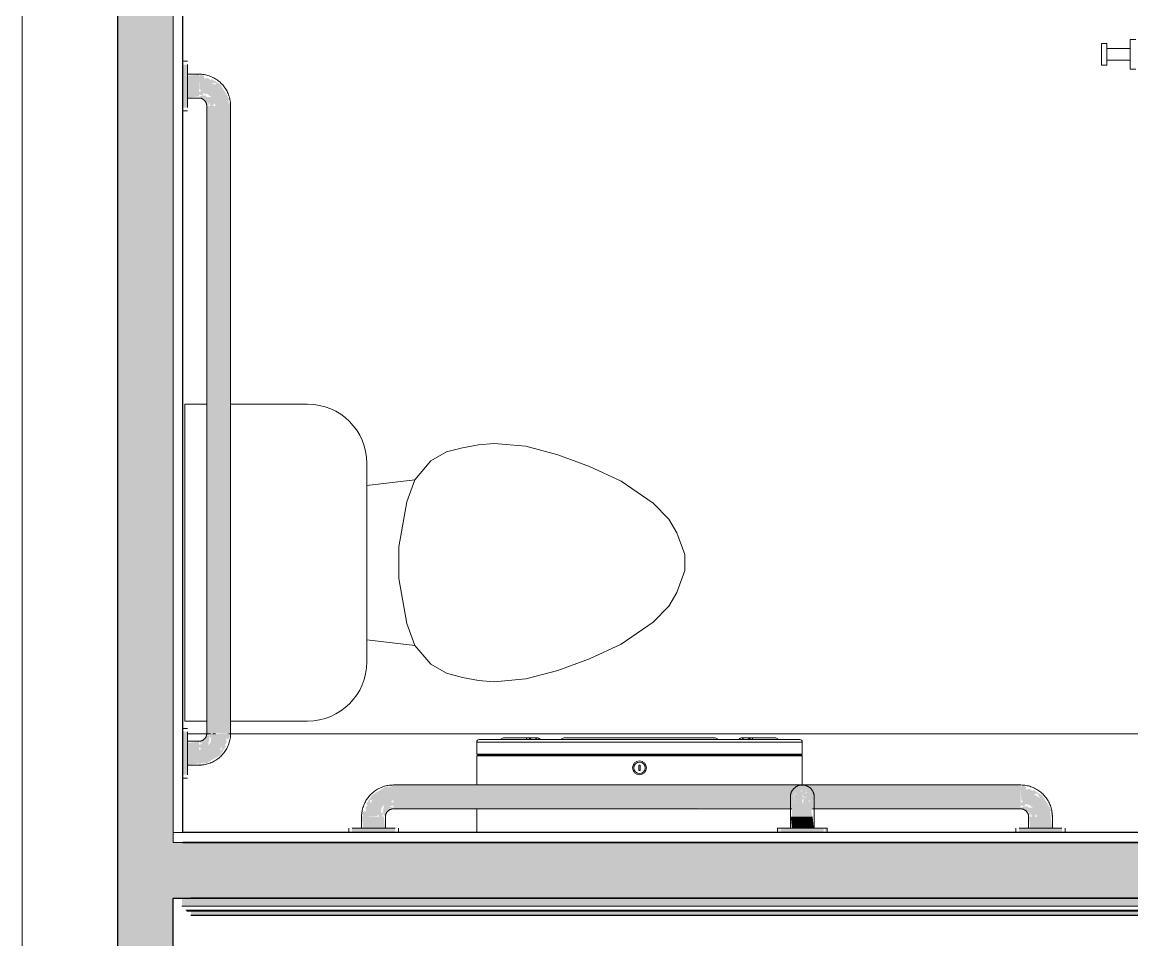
# Model space of a CAD drawing. Header units: inches. Extents: x 25369 to 33161, y -23509 to -20274.
# Drawn here: x 31441 to 31510.9, y -22698 to -22640.3 of the extents above; entities that cross this region are included whole.
import ezdxf

# ---------------------------------------------------------------- set-up
doc = ezdxf.new("R2010")
doc.units = ezdxf.units.IN
doc.header["$MEASUREMENT"] = 0
for name, color, linetype, lineweight in [('A-AREA', 32, 'Continuous', 9), ('A-FLOR', 192, 'Continuous', 9), ('A-GENM', 13, 'Continuous', 9), ('A-WALL', 113, 'Continuous', 9), ('I-WALL', 2, 'Continuous', 9), ('P-SANR-FIXT', 6, 'Continuous', 9), ('Q-SPCQ', 91, 'Continuous', 9)]:
    doc.layers.add(name, color=color, linetype=linetype, lineweight=lineweight)

# ---------------------------------------------------------------- blocks, each defined once
blk = doc.blocks.new('Toilet-Domestic-3D - Toilet-Domestic-3D-V38-Overall Floor Plan')
at = {"layer": 'P-SANR-FIXT', "color": 7}
for p, q in [((-9.976, 19.476), (9.976, 19.476)), ((-9.976, 18.101), (-9.976, 19.476)), ((9.976, 19.476), (9.976, 18.076)), ((-9.976, 11.75), (-9.976, 16.601)), ((9.976, 16.627), (9.976, 11.75)), ((6.25, 8.024), (-6.25, 8.024)), ((-4.862, 8.024), (-5.209, 5)), ((4.862, 8.024), (5.209, 5)), ((-1, 6), (-3.836, 5.5)), ((1, 6), (-1, 6)), ((3.836, 5.5), (1, 6)), ((-5.209, 5), (-6.401, 4)), ((-3.836, 5.5), (-5.209, 5)), ((5.209, 5), (3.836, 5.5)), ((6.401, 4), (5.209, 5)), ((-6.401, 4), (-6.968, 3)), ((6.968, 3), (6.401, 4)), ((-6.968, 3), (-7.236, 2)), ((7.236, 2), (6.968, 3)), ((-7.236, 2), (-7.413, 0.996)), ((7.413, 0.996), (7.236, 2)), ((-7.413, 0.996), (-7.5, 0)), ((7.5, 0), (7.413, 0.996)), ((-7.5, 0), (-7.326, -1.992)), ((7.326, -1.992), (7.5, 0)), ((-7.326, -1.992), (-6.788, -4)), ((6.788, -4), (7.326, -1.992)), ((-6.788, -4), (-6.06, -6)), ((6.06, -6), (6.788, -4)), ((-6.06, -6), (-5.127, -8)), ((5.127, -8), (6.06, -6)), ((-5.127, -8), (-3.74, -10)), ((3.74, -10), (5.127, -8)), ((-3.74, -10), (-2.74, -11)), ((2.74, -11), (3.74, -10)), ((-2.74, -11), (-1.874, -11.5)), ((1.874, -11.5), (2.74, -11)), ((-1.874, -11.5), (-0.5, -12)), ((0.5, -12), (1.874, -11.5)), ((-0.5, -12), (0.5, -12))]:
    blk.add_line(p, q, dxfattribs=at)
for centre, start, end in [((-6.25, 11.75), 180, 270), ((6.25, 11.75), 270, 360)]:
    blk.add_arc(centre, 3.726, start, end, dxfattribs=at)
blk = doc.blocks.new('817_Grab_Bars - 8170-001420-V43-Overall Floor Plan')
at = {"layer": 'Q-SPCQ'}
h = blk.add_hatch(color=9, dxfattribs=at)
h.paths.add_polyline_path([(25534.623, -22690.057), (25534.475, -22690.026), (25534.524, -22689.742), (25534.697, -22689.533), (25534.623, -22689.849), (25534.593, -22689.865), (25534.618, -22690.026)], flags=0)
h.paths.add_polyline_path([(25535.265, -22688.403), (25535.265, -22688.328), (25534.848, -22688.382)], flags=0)
h.paths.add_polyline_path([(25534.39, -22690.303), (25534.546, -22690.303), (25534.623, -22690.057), (25534.665, -22690.303), (25534.829, -22689.935), (25535.029, -22689.777), (25535.265, -22689.702), (25535.019, -22689.661), (25535.265, -22689.583), (25535.265, -22689.428), (25535.099, -22689.326), (25535.265, -22689.247), (25535.265, -22688.403), (25534.941, -22688.457), (25534.835, -22688.389), (25533.924, -22688.933), (25533.569, -22689.478), (25533.628, -22689.58), (25533.507, -22689.729), (25533.552, -22689.966), (25533.423, -22689.95), (25533.307, -22690.077), (25533.366, -22690.303), (25534.229, -22690.26), (25534.313, -22690.178)], flags=0)
h.paths.add_polyline_path([(25533.826, -22689.496), (25533.818, -22689.243), (25533.931, -22689.266)], flags=0)
h = blk.add_hatch(color=9, dxfattribs=at)
h.paths.add_polyline_path([(25561.155, -22689.136), (25561.015, -22689.247), (25561.091, -22689.247), (25561.13, -22689.18)], flags=0)
h.paths.add_polyline_path([(25561.268, -22688.808), (25561.015, -22688.889), (25561.155, -22689.136), (25561.275, -22688.972), (25561.27, -22688.859)], flags=0)
h.paths.add_polyline_path([(25574.765, -22689.803), (25574.765, -22688.303), (25535.265, -22688.328), (25535.265, -22689.803), (25560.36, -22689.75), (25560.462, -22689.461), (25560.519, -22689.247), (25560.495, -22689.13), (25560.442, -22689.053), (25560.595, -22688.794), (25560.82, -22688.722), (25560.853, -22688.759), (25561.015, -22688.609), (25561.015, -22688.455), (25561.253, -22688.522), (25561.297, -22688.797), (25561.415, -22688.808), (25561.491, -22689.428), (25561.676, -22689.803), (25574.387, -22689.803)], flags=0)
h.paths.add_polyline_path([(25561.722, -22689.564), (25561.602, -22689.223), (25561.713, -22689.247), (25561.722, -22689.537)], flags=0)
h = blk.add_hatch(color=9, dxfattribs=at)
h.paths.add_polyline_path([(25576.665, -22690.303), (25576.74, -22690.303), (25576.686, -22689.885)], flags=0)
h.paths.add_polyline_path([(25575.011, -22689.661), (25575.042, -22689.512), (25575.326, -22689.561), (25575.535, -22689.734), (25575.254, -22689.729), (25575.203, -22689.631), (25575.042, -22689.656)], flags=0)
h.paths.add_polyline_path([(25576.015, -22690.303), (25576.665, -22690.303), (25576.611, -22689.979), (25576.686, -22689.885), (25576.135, -22688.962), (25575.572, -22688.617), (25575.488, -22688.665), (25575.339, -22688.545), (25575.102, -22688.59), (25575.118, -22688.46), (25574.992, -22688.345), (25574.765, -22688.403), (25574.808, -22689.267), (25574.931, -22689.326), (25574.765, -22689.428), (25574.765, -22689.583), (25575.011, -22689.661), (25574.765, -22689.702), (25575.133, -22689.867), (25575.287, -22690.057), (25575.366, -22690.303), (25575.407, -22690.057), (25575.485, -22690.303), (25575.64, -22690.303), (25575.742, -22690.137), (25575.821, -22690.303)], flags=0)
h.paths.add_polyline_path([(25576.004, -22689.13), (25575.572, -22688.864), (25575.825, -22688.856), (25575.992, -22689.112)], flags=0)
for points in [[(25534.015, -22691.022), (25534.74, -22691.022), (25534.665, -22690.303), (25533.291, -22690.303), (25533.366, -22691.022), (25533.821, -22691.022)], [(25576.74, -22691.022), (25576.665, -22690.303), (25575.291, -22690.303), (25575.366, -22691.022), (25576.665, -22691.022)], [(25533.234, -22691.303), (25534.015, -22691.303), (25534.015, -22691.022), (25532.662, -22691.022), (25532.662, -22691.303), (25532.948, -22691.303)], [(25535.368, -22691.303), (25535.368, -22691.022), (25534.015, -22691.022), (25534.015, -22691.303), (25535.082, -22691.303)], [(25575.234, -22691.303), (25576.015, -22691.303), (25576.015, -22691.022), (25574.662, -22691.022), (25574.662, -22691.303), (25574.948, -22691.303)], [(25576.796, -22691.303), (25577.368, -22691.303), (25577.368, -22691.022), (25576.015, -22691.022), (25576.015, -22691.303), (25576.532, -22691.303)]]:
    blk.add_hatch(color=9, dxfattribs=at).paths.add_polyline_path(points, flags=0)
at = {"layer": 'Q-SPCQ', "color": 7}
for p, q in [((25574.765, -22688.303), (25535.265, -22688.303)), ((25535.265, -22689.803), (25560.356, -22689.803)), ((25561.666, -22689.803), (25574.765, -22689.803)), ((25533.265, -22690.303), (25533.265, -22691.022)), ((25534.765, -22691.022), (25534.765, -22690.303)), ((25575.265, -22690.303), (25575.265, -22691.022)), ((25576.765, -22691.022), (25576.765, -22690.303)), ((25532.453, -22691.022), (25532.453, -22691.303)), ((25532.662, -22691.022), (25534.015, -22691.022)), ((25534.015, -22691.022), (25535.368, -22691.022)), ((25535.578, -22691.303), (25535.578, -22691.022)), ((25574.453, -22691.022), (25574.453, -22691.303)), ((25574.662, -22691.022), (25576.015, -22691.022)), ((25576.015, -22691.022), (25577.368, -22691.022)), ((25577.578, -22691.303), (25577.578, -22691.022))]:
    blk.add_line(p, q, dxfattribs=at)
at = {"layer": 'Q-SPCQ', "color": 7, "flags": 128}
for points in [[(25535.265, -22688.303), (25535.185, -22688.304), (25535.105, -22688.309), (25535.026, -22688.317), (25534.947, -22688.328), (25534.868, -22688.343), (25534.79, -22688.36), (25534.713, -22688.381), (25534.636, -22688.404), (25534.561, -22688.431), (25534.486, -22688.461), (25534.413, -22688.493), (25534.342, -22688.529), (25534.271, -22688.567), (25534.203, -22688.608), (25534.136, -22688.652), (25534.071, -22688.699), (25534.008, -22688.748), (25533.946, -22688.799), (25533.887, -22688.853), (25533.831, -22688.909), (25533.776, -22688.968), (25533.724, -22689.029), (25533.674, -22689.091), (25533.627, -22689.156), (25533.582, -22689.222), (25533.54, -22689.29), (25533.501, -22689.36), (25533.465, -22689.431), (25533.432, -22689.504), (25533.401, -22689.578), (25533.374, -22689.653), (25533.349, -22689.729), (25533.328, -22689.806), (25533.309, -22689.884), (25533.294, -22689.963), (25533.282, -22690.042), (25533.273, -22690.121), (25533.268, -22690.201), (25533.265, -22690.281), (25533.265, -22690.303)], [(25576.765, -22690.303), (25576.764, -22690.223), (25576.759, -22690.143), (25576.751, -22690.063), (25576.74, -22689.984), (25576.725, -22689.905), (25576.708, -22689.827), (25576.687, -22689.75), (25576.664, -22689.674), (25576.637, -22689.598), (25576.607, -22689.524), (25576.575, -22689.451), (25576.539, -22689.379), (25576.501, -22689.309), (25576.46, -22689.24), (25576.416, -22689.174), (25576.369, -22689.108), (25576.32, -22689.045), (25576.269, -22688.984), (25576.215, -22688.925), (25576.159, -22688.868), (25576.1, -22688.814), (25576.04, -22688.761), (25575.977, -22688.712), (25575.912, -22688.664), (25575.846, -22688.62), (25575.778, -22688.578), (25575.708, -22688.539), (25575.637, -22688.503), (25575.564, -22688.469), (25575.49, -22688.439), (25575.415, -22688.411), (25575.339, -22688.387), (25575.262, -22688.365), (25575.184, -22688.347), (25575.105, -22688.332), (25575.026, -22688.32), (25574.947, -22688.311), (25574.867, -22688.305), (25574.787, -22688.303), (25574.765, -22688.303)], [(25534.765, -22690.303), (25534.766, -22690.283), (25534.767, -22690.263), (25534.769, -22690.243), (25534.772, -22690.223), (25534.775, -22690.203), (25534.78, -22690.184), (25534.785, -22690.165), (25534.791, -22690.146), (25534.797, -22690.127), (25534.805, -22690.108), (25534.813, -22690.09), (25534.822, -22690.072), (25534.831, -22690.054), (25534.842, -22690.037), (25534.853, -22690.02), (25534.864, -22690.004), (25534.876, -22689.988), (25534.889, -22689.973), (25534.903, -22689.958), (25534.917, -22689.944), (25534.931, -22689.93), (25534.947, -22689.917), (25534.962, -22689.905), (25534.978, -22689.893), (25534.995, -22689.882), (25535.012, -22689.872), (25535.03, -22689.862), (25535.047, -22689.853), (25535.066, -22689.844), (25535.084, -22689.837), (25535.103, -22689.83), (25535.122, -22689.824), (25535.141, -22689.818), (25535.161, -22689.814), (25535.18, -22689.81), (25535.2, -22689.807), (25535.22, -22689.805), (25535.24, -22689.803), (25535.26, -22689.803), (25535.265, -22689.803)], [(25574.765, -22689.803), (25574.785, -22689.803), (25574.805, -22689.804), (25574.825, -22689.806), (25574.845, -22689.809), (25574.865, -22689.813), (25574.884, -22689.817), (25574.903, -22689.822), (25574.923, -22689.828), (25574.941, -22689.835), (25574.96, -22689.842), (25574.978, -22689.85), (25574.996, -22689.859), (25575.014, -22689.869), (25575.031, -22689.879), (25575.048, -22689.89), (25575.064, -22689.902), (25575.08, -22689.914), (25575.095, -22689.927), (25575.11, -22689.94), (25575.124, -22689.954), (25575.138, -22689.969), (25575.151, -22689.984), (25575.163, -22690), (25575.175, -22690.016), (25575.186, -22690.033), (25575.196, -22690.05), (25575.206, -22690.067), (25575.215, -22690.085), (25575.224, -22690.103), (25575.231, -22690.122), (25575.238, -22690.14), (25575.244, -22690.159), (25575.25, -22690.179), (25575.254, -22690.198), (25575.258, -22690.218), (25575.261, -22690.238), (25575.263, -22690.257), (25575.265, -22690.277), (25575.265, -22690.297), (25575.265, -22690.303)]]:
    blk.add_lwpolyline(points, dxfattribs=at)
blk = doc.blocks.new('Dispenser-Toilet_Tissue-Frost_Products_LTD_-Jumbo-169 - Steel-Brushed-Stainless_Steel-V44-Overall Floor Plan')
at = {"layer": 'Q-SPCQ', "color": 10, "lineweight": 13}
for p, q in [((25561.014, -22685.603), (25540.517, -22685.603)), ((25540.517, -22685.603), (25540.517, -22686.372)), ((25542.029, -22685.443), (25540.677, -22685.443)), ((25559.504, -22685.443), (25542.029, -22685.443)), ((25544.361, -22685.343), (25542.19, -22685.343)), ((25545.829, -22685.443), (25544.522, -22685.443)), ((25555.52, -22685.343), (25546.013, -22685.343)), ((25557.011, -22685.443), (25555.704, -22685.443)), ((25559.343, -22685.343), (25557.172, -22685.343)), ((25560.857, -22685.443), (25559.504, -22685.443)), ((25561.014, -22686.372), (25561.014, -22685.603)), ((25540.517, -22686.372), (25540.577, -22686.372)), ((25540.517, -22686.463), (25561.014, -22686.463)), ((25540.517, -22686.463), (25540.517, -22688.306)), ((25540.577, -22686.372), (25560.957, -22686.372)), ((25540.577, -22686.372), (25540.577, -22686.403)), ((25560.957, -22686.403), (25540.577, -22686.403)), ((25560.957, -22686.403), (25560.957, -22686.372)), ((25560.957, -22686.372), (25561.014, -22686.372)), ((25561.014, -22688.328), (25561.014, -22686.463)), ((25550.807, -22687.063), (25550.725, -22687.063)), ((25550.725, -22687.063), (25550.725, -22687.4)), ((25550.725, -22687.4), (25550.807, -22687.4)), ((25550.807, -22687.4), (25550.807, -22687.063)), ((25540.517, -22689.803), (25540.517, -22691.303))]:
    blk.add_line(p, q, dxfattribs=at)
for radius in [0.438, 0.358]:
    blk.add_circle((25550.767, -22687.221), radius, dxfattribs=at)
for centre, radius, start, end in [((25540.677, -22685.603), 0.16, 90, 180), ((25542.19, -22685.523), 0.18, 90, 153.6122), ((25543.743, -22685.458), 0.118, 100.8116, 172.35689), ((25543.74, -22685.493), 0.151, 19.63407, 87.32096), ((25543.763, -22685.493), 0.151, 19.63407, 86.83311), ((25543.771, -22685.523), 0.18, 26.3878, 90), ((25544.343, -22685.46), 0.119, 100.04014, 171.51951), ((25544.343, -22685.493), 0.151, 19.63407, 87.32096), ((25544.351, -22685.493), 0.151, 19.63407, 87.32096), ((25544.361, -22685.523), 0.18, 26.3878, 90), ((25546.013, -22685.563), 0.22, 90, 146.94427), ((25555.52, -22685.563), 0.22, 33.05573, 90), ((25557.172, -22685.523), 0.18, 90, 153.6122), ((25557.182, -22685.493), 0.151, 92.67904, 160.36593), ((25557.191, -22685.493), 0.151, 92.67904, 160.36593), ((25557.19, -22685.46), 0.119, 8.48049, 79.95986), ((25557.762, -22685.523), 0.18, 90, 153.60843), ((25557.77, -22685.493), 0.151, 93.16673, 160.37261), ((25557.793, -22685.493), 0.151, 92.67904, 160.36528), ((25557.79, -22685.458), 0.118, 7.64311, 79.1884), ((25559.343, -22685.523), 0.18, 26.3878, 90), ((25560.854, -22685.603), 0.16, 0, 89.00189), ((25540.577, -22686.463), 0.06, 90, 180), ((25560.954, -22686.463), 0.0601, 0, 87.31847)]:
    blk.add_arc(centre, radius, start, end, dxfattribs=at)
blk = doc.blocks.new('817_Grab_Bars - 8170-001420-V55-Overall Floor Plan')
at = {"layer": 'Q-SPCQ'}
for points in [[(25501.515, -22644.303), (25501.515, -22642.95), (25501.234, -22642.95), (25501.234, -22644.303)], [(25500.515, -22645.027), (25501.234, -22644.952), (25501.234, -22643.578), (25500.515, -22643.653), (25500.515, -22644.952)], [(25501.515, -22645.656), (25501.515, -22644.303), (25501.234, -22644.303), (25501.234, -22645.656)], [(25499.265, -22685.053), (25500.015, -22685.053), (25499.99, -22645.553), (25498.515, -22645.553), (25498.541, -22685.053), (25499.071, -22685.053)], [(25500.515, -22687.027), (25501.234, -22686.952), (25501.234, -22685.578), (25500.515, -22685.653), (25500.515, -22686.952)], [(25501.515, -22686.303), (25501.515, -22684.95), (25501.234, -22684.95), (25501.234, -22686.303)], [(25501.515, -22687.656), (25501.515, -22686.303), (25501.234, -22686.303), (25501.234, -22687.656)]]:
    blk.add_hatch(color=9, dxfattribs=at).paths.add_polyline_path(points, flags=0)
h = blk.add_hatch(color=9, dxfattribs=at)
h.paths.add_polyline_path([(25499.873, -22645.307), (25499.725, -22645.276), (25499.774, -22644.992), (25499.947, -22644.783), (25499.873, -22645.099), (25499.843, -22645.115), (25499.868, -22645.276)], flags=0)
h.paths.add_polyline_path([(25500.515, -22643.653), (25500.515, -22643.578), (25500.098, -22643.632)], flags=0)
h.paths.add_polyline_path([(25499.64, -22645.553), (25499.796, -22645.553), (25499.873, -22645.307), (25499.915, -22645.553), (25500.079, -22645.185), (25500.269, -22645.031), (25500.515, -22644.952), (25500.269, -22644.911), (25500.515, -22644.833), (25500.515, -22644.678), (25500.349, -22644.576), (25500.515, -22644.497), (25500.515, -22643.653), (25500.191, -22643.707), (25500.085, -22643.639), (25499.174, -22644.183), (25498.819, -22644.728), (25498.878, -22644.83), (25498.757, -22644.979), (25498.802, -22645.216), (25498.673, -22645.2), (25498.557, -22645.327), (25498.616, -22645.553), (25499.479, -22645.51), (25499.563, -22645.428)], flags=0)
h.paths.add_polyline_path([(25499.076, -22644.746), (25499.068, -22644.493), (25499.181, -22644.516)], flags=0)
h = blk.add_hatch(color=9, dxfattribs=at)
h.paths.add_polyline_path([(25500.269, -22685.695), (25500.238, -22685.843), (25499.954, -22685.794), (25499.745, -22685.622), (25500.027, -22685.626), (25500.077, -22685.725), (25500.238, -22685.7)], flags=0)
h.paths.add_polyline_path([(25498.616, -22685.053), (25498.541, -22685.053), (25498.598, -22685.398)], flags=0)
h.paths.add_polyline_path([(25500.289, -22687.011), (25500.515, -22686.952), (25500.473, -22686.089), (25500.349, -22686.03), (25500.515, -22685.928), (25500.515, -22685.772), (25500.269, -22685.695), (25500.515, -22685.653), (25500.148, -22685.489), (25499.99, -22685.289), (25499.915, -22685.053), (25499.873, -22685.299), (25499.796, -22685.053), (25499.64, -22685.053), (25499.538, -22685.219), (25499.459, -22685.053), (25498.616, -22685.053), (25498.653, -22685.398), (25498.595, -22685.47), (25499.146, -22686.394), (25499.709, -22686.738), (25499.792, -22686.69), (25499.942, -22686.811), (25500.179, -22686.766), (25500.162, -22686.896)], flags=0)
h.paths.add_polyline_path([(25499.455, -22686.5), (25499.478, -22686.387), (25499.709, -22686.492)], flags=0)
at = {"layer": 'Q-SPCQ', "color": 7}
for p, q in [((25501.515, -22642.74), (25501.234, -22642.74)), ((25501.234, -22644.303), (25501.234, -22642.95)), ((25501.234, -22643.553), (25500.515, -22643.553)), ((25501.234, -22645.656), (25501.234, -22644.303)), ((25500.515, -22645.053), (25501.234, -22645.053)), ((25498.515, -22645.553), (25498.515, -22685.053)), ((25500.015, -22685.053), (25500.015, -22645.553)), ((25501.234, -22645.865), (25501.515, -22645.865)), ((25501.515, -22684.74), (25501.234, -22684.74)), ((25501.234, -22685.553), (25500.515, -22685.553)), ((25501.234, -22686.303), (25501.234, -22684.95)), ((25501.234, -22687.656), (25501.234, -22686.303)), ((25500.515, -22687.053), (25501.234, -22687.053)), ((25501.234, -22687.865), (25501.515, -22687.865))]:
    blk.add_line(p, q, dxfattribs=at)
at = {"layer": 'Q-SPCQ', "color": 7, "flags": 128}
for points in [[(25500.515, -22643.553), (25500.435, -22643.554), (25500.355, -22643.559), (25500.276, -22643.567), (25500.197, -22643.578), (25500.118, -22643.593), (25500.04, -22643.61), (25499.963, -22643.631), (25499.886, -22643.654), (25499.811, -22643.681), (25499.736, -22643.711), (25499.663, -22643.743), (25499.592, -22643.779), (25499.521, -22643.817), (25499.453, -22643.858), (25499.386, -22643.902), (25499.321, -22643.949), (25499.258, -22643.998), (25499.196, -22644.049), (25499.137, -22644.103), (25499.081, -22644.159), (25499.026, -22644.218), (25498.974, -22644.279), (25498.924, -22644.341), (25498.877, -22644.406), (25498.832, -22644.472), (25498.79, -22644.54), (25498.751, -22644.61), (25498.715, -22644.681), (25498.682, -22644.754), (25498.651, -22644.828), (25498.624, -22644.903), (25498.599, -22644.979), (25498.578, -22645.056), (25498.559, -22645.134), (25498.544, -22645.213), (25498.532, -22645.292), (25498.523, -22645.371), (25498.518, -22645.451), (25498.515, -22645.531), (25498.515, -22645.553)], [(25500.015, -22645.553), (25500.016, -22645.533), (25500.017, -22645.513), (25500.019, -22645.493), (25500.022, -22645.473), (25500.025, -22645.453), (25500.03, -22645.434), (25500.035, -22645.415), (25500.041, -22645.396), (25500.047, -22645.377), (25500.055, -22645.358), (25500.063, -22645.34), (25500.072, -22645.322), (25500.081, -22645.304), (25500.092, -22645.287), (25500.103, -22645.27), (25500.114, -22645.254), (25500.126, -22645.238), (25500.139, -22645.223), (25500.153, -22645.208), (25500.167, -22645.194), (25500.181, -22645.18), (25500.197, -22645.167), (25500.212, -22645.155), (25500.228, -22645.143), (25500.245, -22645.132), (25500.262, -22645.122), (25500.28, -22645.112), (25500.297, -22645.103), (25500.316, -22645.094), (25500.334, -22645.087), (25500.353, -22645.08), (25500.372, -22645.074), (25500.391, -22645.068), (25500.411, -22645.064), (25500.43, -22645.06), (25500.45, -22645.057), (25500.47, -22645.055), (25500.49, -22645.053), (25500.51, -22645.053), (25500.515, -22645.053)], [(25498.515, -22685.053), (25498.517, -22685.133), (25498.522, -22685.213), (25498.53, -22685.292), (25498.541, -22685.371), (25498.555, -22685.45), (25498.573, -22685.528), (25498.593, -22685.606), (25498.617, -22685.682), (25498.643, -22685.757), (25498.673, -22685.832), (25498.706, -22685.905), (25498.741, -22685.976), (25498.78, -22686.047), (25498.821, -22686.115), (25498.865, -22686.182), (25498.911, -22686.247), (25498.96, -22686.31), (25499.012, -22686.372), (25499.066, -22686.431), (25499.122, -22686.488), (25499.18, -22686.542), (25499.241, -22686.594), (25499.304, -22686.644), (25499.368, -22686.691), (25499.435, -22686.736), (25499.503, -22686.778), (25499.573, -22686.817), (25499.644, -22686.853), (25499.717, -22686.886), (25499.791, -22686.917), (25499.866, -22686.944), (25499.942, -22686.969), (25500.019, -22686.99), (25500.097, -22687.009), (25500.175, -22687.024), (25500.254, -22687.036), (25500.334, -22687.045), (25500.414, -22687.05), (25500.494, -22687.053), (25500.515, -22687.053)], [(25500.515, -22685.553), (25500.495, -22685.552), (25500.475, -22685.551), (25500.455, -22685.549), (25500.436, -22685.546), (25500.416, -22685.543), (25500.396, -22685.538), (25500.377, -22685.533), (25500.358, -22685.527), (25500.339, -22685.521), (25500.321, -22685.513), (25500.302, -22685.505), (25500.284, -22685.496), (25500.267, -22685.487), (25500.25, -22685.476), (25500.233, -22685.465), (25500.217, -22685.454), (25500.201, -22685.442), (25500.186, -22685.429), (25500.171, -22685.415), (25500.157, -22685.401), (25500.143, -22685.387), (25500.13, -22685.371), (25500.117, -22685.356), (25500.106, -22685.34), (25500.094, -22685.323), (25500.084, -22685.306), (25500.074, -22685.288), (25500.065, -22685.271), (25500.057, -22685.252), (25500.049, -22685.234), (25500.042, -22685.215), (25500.036, -22685.196), (25500.031, -22685.177), (25500.026, -22685.157), (25500.023, -22685.138), (25500.019, -22685.118), (25500.017, -22685.098), (25500.016, -22685.078), (25500.015, -22685.058), (25500.015, -22685.053)]]:
    blk.add_lwpolyline(points, dxfattribs=at)
blk = doc.blocks.new('817_Grab_Bars - 8170-001180-25756-Overall Floor Plan')
at = {"layer": 'Q-SPCQ'}
for points in [[(25462.515, -22690.303), (25462.515, -22688.672), (25462.342, -22688.765), (25462.254, -22688.594), (25461.92, -22689.13), (25462.036, -22689.131), (25461.995, -22689.414), (25461.871, -22689.59), (25461.866, -22690.303), (25462.321, -22690.303)], [(25462.515, -22691.022), (25462.515, -22690.303), (25461.791, -22690.303), (25461.866, -22691.022), (25462.321, -22691.022)], [(25462.89, -22691.022), (25463.24, -22691.022), (25463.165, -22690.303), (25462.515, -22690.303), (25462.515, -22691.022), (25462.709, -22691.022)]]:
    blk.add_hatch(color=9, dxfattribs=at).paths.add_polyline_path(points, flags=0)
h = blk.add_hatch(color=9, dxfattribs=at)
h.paths.add_polyline_path([(25462.655, -22689.136), (25462.515, -22688.996), (25462.533, -22689.203)], flags=0)
h.paths.add_polyline_path([(25462.89, -22690.303), (25463.165, -22690.303), (25463.075, -22689.943), (25463.176, -22689.82), (25463.075, -22689.497), (25463.024, -22689.486), (25462.905, -22689.28), (25463.013, -22689.252), (25462.913, -22688.753), (25462.768, -22688.808), (25462.778, -22689.053), (25462.655, -22689.136), (25462.515, -22689.537), (25462.515, -22690.303), (25462.709, -22690.303)], flags=0)
h.paths.add_polyline_path([(25463.222, -22689.564), (25463.176, -22689.223), (25463.102, -22689.223), (25463.195, -22689.486)], flags=0)
h.paths.add_polyline_path([(25462.515, -22688.889), (25462.767, -22688.765), (25462.748, -22688.461), (25462.515, -22688.455), (25462.515, -22688.808)], flags=0)
h = blk.add_hatch(color=9, dxfattribs=at)
h.paths.add_polyline_path([(25461.448, -22691.303), (25463.868, -22691.303), (25463.868, -22691.022), (25461.162, -22691.022), (25461.162, -22691.303)], flags=0)
h.paths.add_polyline_path([(25463.973, -22691.303), (25464.078, -22691.022), (25463.939, -22691.022)], flags=0)
h.paths.add_polyline_path([(25461.091, -22691.303), (25461.057, -22691.022), (25460.953, -22691.303)], flags=0)
at = {"layer": 'Q-SPCQ', "color": 7}
for p, q in [((25461.765, -22690.303), (25461.765, -22691.022)), ((25461.765, -22690.303), (25461.765, -22691.022)), ((25463.265, -22691.022), (25463.265, -22690.303)), ((25463.265, -22691.022), (25463.265, -22690.303)), ((25460.953, -22691.022), (25460.953, -22691.303)), ((25460.953, -22691.022), (25460.953, -22691.303)), ((25460.953, -22691.022), (25464.078, -22691.022)), ((25461.162, -22691.022), (25460.953, -22691.022)), ((25460.953, -22691.022), (25461.162, -22691.022)), ((25461.162, -22691.022), (25460.953, -22691.022)), ((25464.078, -22691.303), (25464.078, -22691.022)), ((25464.078, -22691.303), (25464.078, -22691.022))]:
    blk.add_line(p, q, dxfattribs=at)
at = {"layer": 'Q-SPCQ', "color": 7, "flags": 128}
for points in [[(25461.765, -22689.053), (25461.766, -22689.023), (25461.768, -22688.993), (25461.771, -22688.963), (25461.775, -22688.933), (25461.78, -22688.904), (25461.787, -22688.875), (25461.794, -22688.846), (25461.803, -22688.817), (25461.813, -22688.789), (25461.824, -22688.761), (25461.837, -22688.733), (25461.85, -22688.706), (25461.864, -22688.68), (25461.88, -22688.654), (25461.896, -22688.629), (25461.914, -22688.605), (25461.932, -22688.581), (25461.951, -22688.558), (25461.972, -22688.536), (25461.993, -22688.515), (25462.015, -22688.494), (25462.037, -22688.475), (25462.061, -22688.456), (25462.085, -22688.438), (25462.11, -22688.422), (25462.136, -22688.406), (25462.162, -22688.391), (25462.188, -22688.378), (25462.216, -22688.365), (25462.243, -22688.354), (25462.272, -22688.343), (25462.3, -22688.334), (25462.329, -22688.326), (25462.358, -22688.319), (25462.388, -22688.314), (25462.417, -22688.309), (25462.447, -22688.306), (25462.477, -22688.304), (25462.507, -22688.303), (25462.515, -22688.303)], [(25462.515, -22688.303), (25462.545, -22688.303), (25462.575, -22688.305), (25462.605, -22688.308), (25462.635, -22688.312), (25462.664, -22688.318), (25462.694, -22688.324), (25462.722, -22688.332), (25462.751, -22688.341), (25462.779, -22688.351), (25462.807, -22688.362), (25462.835, -22688.374), (25462.862, -22688.388), (25462.888, -22688.402), (25462.914, -22688.417), (25462.939, -22688.434), (25462.963, -22688.451), (25462.987, -22688.47), (25463.01, -22688.489), (25463.032, -22688.509), (25463.053, -22688.53), (25463.074, -22688.552), (25463.093, -22688.575), (25463.112, -22688.598), (25463.13, -22688.623), (25463.146, -22688.648), (25463.162, -22688.673), (25463.177, -22688.699), (25463.19, -22688.726), (25463.203, -22688.753), (25463.214, -22688.781), (25463.225, -22688.809), (25463.234, -22688.838), (25463.242, -22688.867), (25463.249, -22688.896), (25463.254, -22688.925), (25463.259, -22688.955), (25463.262, -22688.985), (25463.264, -22689.015), (25463.265, -22689.045), (25463.265, -22689.053)], [(25461.765, -22689.053), (25461.765, -22689.054), (25461.765, -22689.057), (25461.765, -22689.062), (25461.765, -22689.069), (25461.765, -22689.078), (25461.765, -22689.089), (25461.765, -22689.101), (25461.765, -22689.116), (25461.765, -22689.133), (25461.765, -22689.151), (25461.765, -22689.172), (25461.765, -22689.194), (25461.765, -22689.218), (25461.765, -22689.244), (25461.765, -22689.271), (25461.765, -22689.3), (25461.765, -22689.331), (25461.765, -22689.363), (25461.765, -22689.397), (25461.765, -22689.432), (25461.765, -22689.468), (25461.765, -22689.506), (25461.765, -22689.546), (25461.765, -22689.586), (25461.765, -22689.627), (25461.765, -22689.67), (25461.765, -22689.714), (25461.765, -22689.758), (25461.765, -22689.804), (25461.765, -22689.85), (25461.765, -22689.897), (25461.765, -22689.944), (25461.765, -22689.993), (25461.765, -22690.041), (25461.765, -22690.09), (25461.765, -22690.14), (25461.765, -22690.189), (25461.765, -22690.239), (25461.765, -22690.289), (25461.765, -22690.303)], [(25461.765, -22690.303), (25461.765, -22690.253), (25461.765, -22690.203), (25461.765, -22690.153), (25461.765, -22690.104), (25461.765, -22690.054), (25461.765, -22690.006), (25461.765, -22689.957), (25461.765, -22689.91), (25461.765, -22689.862), (25461.765, -22689.816), (25461.765, -22689.77), (25461.765, -22689.726), (25461.765, -22689.682), (25461.765, -22689.639), (25461.765, -22689.597), (25461.765, -22689.556), (25461.765, -22689.517), (25461.765, -22689.479), (25461.765, -22689.442), (25461.765, -22689.406), (25461.765, -22689.372), (25461.765, -22689.339), (25461.765, -22689.308), (25461.765, -22689.279), (25461.765, -22689.251), (25461.765, -22689.225), (25461.765, -22689.2), (25461.765, -22689.178), (25461.765, -22689.157), (25461.765, -22689.138), (25461.765, -22689.121), (25461.765, -22689.105), (25461.765, -22689.092), (25461.765, -22689.08), (25461.765, -22689.071), (25461.765, -22689.063), (25461.765, -22689.058), (25461.765, -22689.054), (25461.765, -22689.053)], [(25463.265, -22690.303), (25463.265, -22690.253), (25463.265, -22690.203), (25463.265, -22690.153), (25463.265, -22690.104), (25463.265, -22690.054), (25463.265, -22690.006), (25463.265, -22689.957), (25463.265, -22689.91), (25463.265, -22689.862), (25463.265, -22689.816), (25463.265, -22689.77), (25463.265, -22689.726), (25463.265, -22689.682), (25463.265, -22689.639), (25463.265, -22689.597), (25463.265, -22689.556), (25463.265, -22689.517), (25463.265, -22689.479), (25463.265, -22689.442), (25463.265, -22689.406), (25463.265, -22689.372), (25463.265, -22689.339), (25463.265, -22689.308), (25463.265, -22689.279), (25463.265, -22689.251), (25463.265, -22689.225), (25463.265, -22689.2), (25463.265, -22689.178), (25463.265, -22689.157), (25463.265, -22689.138), (25463.265, -22689.121), (25463.265, -22689.105), (25463.265, -22689.092), (25463.265, -22689.08), (25463.265, -22689.071), (25463.265, -22689.063), (25463.265, -22689.058), (25463.265, -22689.054), (25463.265, -22689.053)], [(25463.265, -22689.053), (25463.265, -22689.054), (25463.265, -22689.057), (25463.265, -22689.062), (25463.265, -22689.069), (25463.265, -22689.078), (25463.265, -22689.089), (25463.265, -22689.101), (25463.265, -22689.116), (25463.265, -22689.133), (25463.265, -22689.151), (25463.265, -22689.172), (25463.265, -22689.194), (25463.265, -22689.218), (25463.265, -22689.244), (25463.265, -22689.271), (25463.265, -22689.3), (25463.265, -22689.331), (25463.265, -22689.363), (25463.265, -22689.397), (25463.265, -22689.432), (25463.265, -22689.468), (25463.265, -22689.506), (25463.265, -22689.546), (25463.265, -22689.586), (25463.265, -22689.627), (25463.265, -22689.67), (25463.265, -22689.714), (25463.265, -22689.758), (25463.265, -22689.804), (25463.265, -22689.85), (25463.265, -22689.897), (25463.265, -22689.944), (25463.265, -22689.993), (25463.265, -22690.041), (25463.265, -22690.09), (25463.265, -22690.14), (25463.265, -22690.189), (25463.265, -22690.239), (25463.265, -22690.289), (25463.265, -22690.303)]]:
    blk.add_lwpolyline(points, dxfattribs=at)
blk = doc.blocks.new('Robe_hook_5552 - Coat_hook_5552-V59-Overall Floor Plan')
at = {"layer": 'A-GENM', "color": 7}
for p, q in [((-0.937, 0), (-0.937, -0.35)), ((-0.937, -0.35), (0.938, -0.35)), ((-0.375, -1.813), (-0.375, -0.35)), ((0.375, -1.813), (0.375, -0.35)), ((0.938, -0.35), (0.938, 0)), ((-0.688, -2.163), (-0.688, -1.813)), ((-0.688, -1.813), (0.688, -1.813)), ((0.688, -1.813), (0.688, -2.163)), ((0.688, -2.163), (-0.688, -2.163))]:
    blk.add_line(p, q, dxfattribs=at)
blk = doc.blocks.new('Locker Rooms and Restrooms_rvt-2-Overall Floor Plan')
at = {"layer": 'I-WALL', "lineweight": 5}
for color, points in [(254, [(25517.89, -22695.428), (25521.39, -22695.428), (25521.39, -22434.553), (25517.89, -22434.553), (25517.89, -22685.398)]), (252, [(25574.387, -22695.928), (25608.64, -22695.928), (25608.64, -22695.428), (25521.953, -22695.428), (25521.953, -22695.928), (25556.84, -22695.928)])]:
    blk.add_hatch(color=color, dxfattribs=at).paths.add_polyline_path(points, flags=0)
at = {"layer": 'I-WALL'}
h = blk.add_hatch(color=9, dxfattribs=at)
h.paths.add_polyline_path([(25521.39, -22695.428), (25604.872, -22695.428), (25604.872, -22695.312), (25607.908, -22695.312), (25607.908, -22695.428), (25608.14, -22695.428), (25608.14, -22695.196), (25608.024, -22695.196), (25608.024, -22692.16), (25608.14, -22692.16), (25608.14, -22691.928), (25607.908, -22691.928), (25607.908, -22692.044), (25604.872, -22692.044), (25604.872, -22691.928), (25521.39, -22691.928)], flags=0)
h.paths.add_polyline_path([(25604.756, -22695.196), (25604.64, -22695.196), (25604.64, -22692.16), (25604.756, -22692.16)], flags=0)
for color, points in [(9, [(25517.89, -22796.906), (25521.39, -22796.906), (25521.39, -22695.428), (25517.89, -22695.428), (25517.89, -22782.232)]), (8, [(25609.203, -22696.49), (25609.203, -22696.24), (25522.515, -22696.24), (25522.515, -22696.49), (25591.933, -22696.49)])]:
    blk.add_hatch(color=color, dxfattribs=at).paths.add_polyline_path(points, flags=0)
at = {"layer": 'A-WALL', "color": 7}
for p, q in [((25521.39, -22435.178), (25521.39, -22691.303)), ((25521.39, -22691.303), (25521.39, -22691.928)), ((25521.39, -22691.303), (25522.015, -22691.303)), ((25521.39, -22691.928), (25521.39, -22691.303)), ((25522.015, -22691.928), (25521.39, -22691.928)), ((25521.39, -22691.928), (25522.015, -22691.928)), ((25521.953, -22695.928), (25522.203, -22695.928)), ((25522.203, -22695.928), (25522.515, -22695.928)), ((25608.64, -22695.928), (25522.515, -22695.928)), ((25522.203, -22696.178), (25522.265, -22696.178)), ((25522.265, -22696.178), (25522.515, -22696.178)), ((25522.265, -22696.24), (25522.515, -22696.24)), ((25608.89, -22696.178), (25522.515, -22696.178)), ((25608.953, -22696.24), (25522.515, -22696.24))]:
    blk.add_line(p, q, dxfattribs=at)
at = {"layer": 'I-WALL', "color": 250, "lineweight": 25}
for p, q in [((25517.89, -22435.178), (25517.89, -22695.428)), ((25522.015, -22691.303), (25522.015, -22435.178)), ((25608.14, -22691.303), (25522.015, -22691.303)), ((25604.872, -22691.928), (25522.015, -22691.928)), ((25522.015, -22691.928), (25604.872, -22691.928)), ((25517.89, -22695.428), (25517.89, -22796.906)), ((25521.39, -22695.428), (25522.015, -22695.428)), ((25521.39, -22796.906), (25521.39, -22695.428)), ((25522.015, -22695.428), (25604.872, -22695.428)), ((25604.872, -22695.428), (25522.515, -22695.428)), ((25522.515, -22696.49), (25609.203, -22696.49))]:
    blk.add_line(p, q, dxfattribs=at)
at = {"lineweight": 9}
for name, p, rotation in [('Robe_hook_5552 - Coat_hook_5552-V59-Overall Floor Plan', (25582.016, -22642.303), 269.9999999999997), ('817_Grab_Bars - 8170-001420-V55-Overall Floor Plan', (51023.53, -45330.606), 180), ('Toilet-Domestic-3D - Toilet-Domestic-3D-V38-Overall Floor Plan', (25541.616, -22674.303), 89.99999999999991)]:
    blk.add_blockref(name, p, dxfattribs=dict(at, rotation=rotation))
for name, p in [('Dispenser-Toilet_Tissue-Frost_Products_LTD_-Jumbo-169 - Steel-Brushed-Stainless_Steel-V44-Overall Floor Plan', (0, 0)), ('817_Grab_Bars - 8170-001420-V43-Overall Floor Plan', (0, 0)), ('817_Grab_Bars - 8170-001180-25756-Overall Floor Plan', (98.5, 0))]:
    blk.add_blockref(name, p, dxfattribs=at)
blk = doc.blocks.new('Struct_Xcel_Sports Complex_rvt-2-Overall Floor Plan')
at = {"layer": 'A-FLOR', "color": 7}
for p, q in [((25522.296, -22685.075), (25523.741, -22685.075)), ((25523.904, -22685.075), (25524.061, -22685.075)), ((25524.911, -22685.075), (25737.265, -22685.075))]:
    blk.add_line(p, q, dxfattribs=at)

msp = doc.modelspace()

# ---------------------------------------------------------------- linework, layer by layer
at = {"layer": 'A-AREA'}
msp.add_line((31441.017, -22435.178), (31441.017, -22787.31), dxfattribs=at)

# ---------------------------------------------------------------- block references
at = {"lineweight": 5}
for name in ['Struct_Xcel_Sports Complex_rvt-2-Overall Floor Plan', 'Locker Rooms and Restrooms_rvt-2-Overall Floor Plan']:
    msp.add_blockref(name, (5929.126, 0), dxfattribs=at)

doc.saveas('drawing.dxf')
